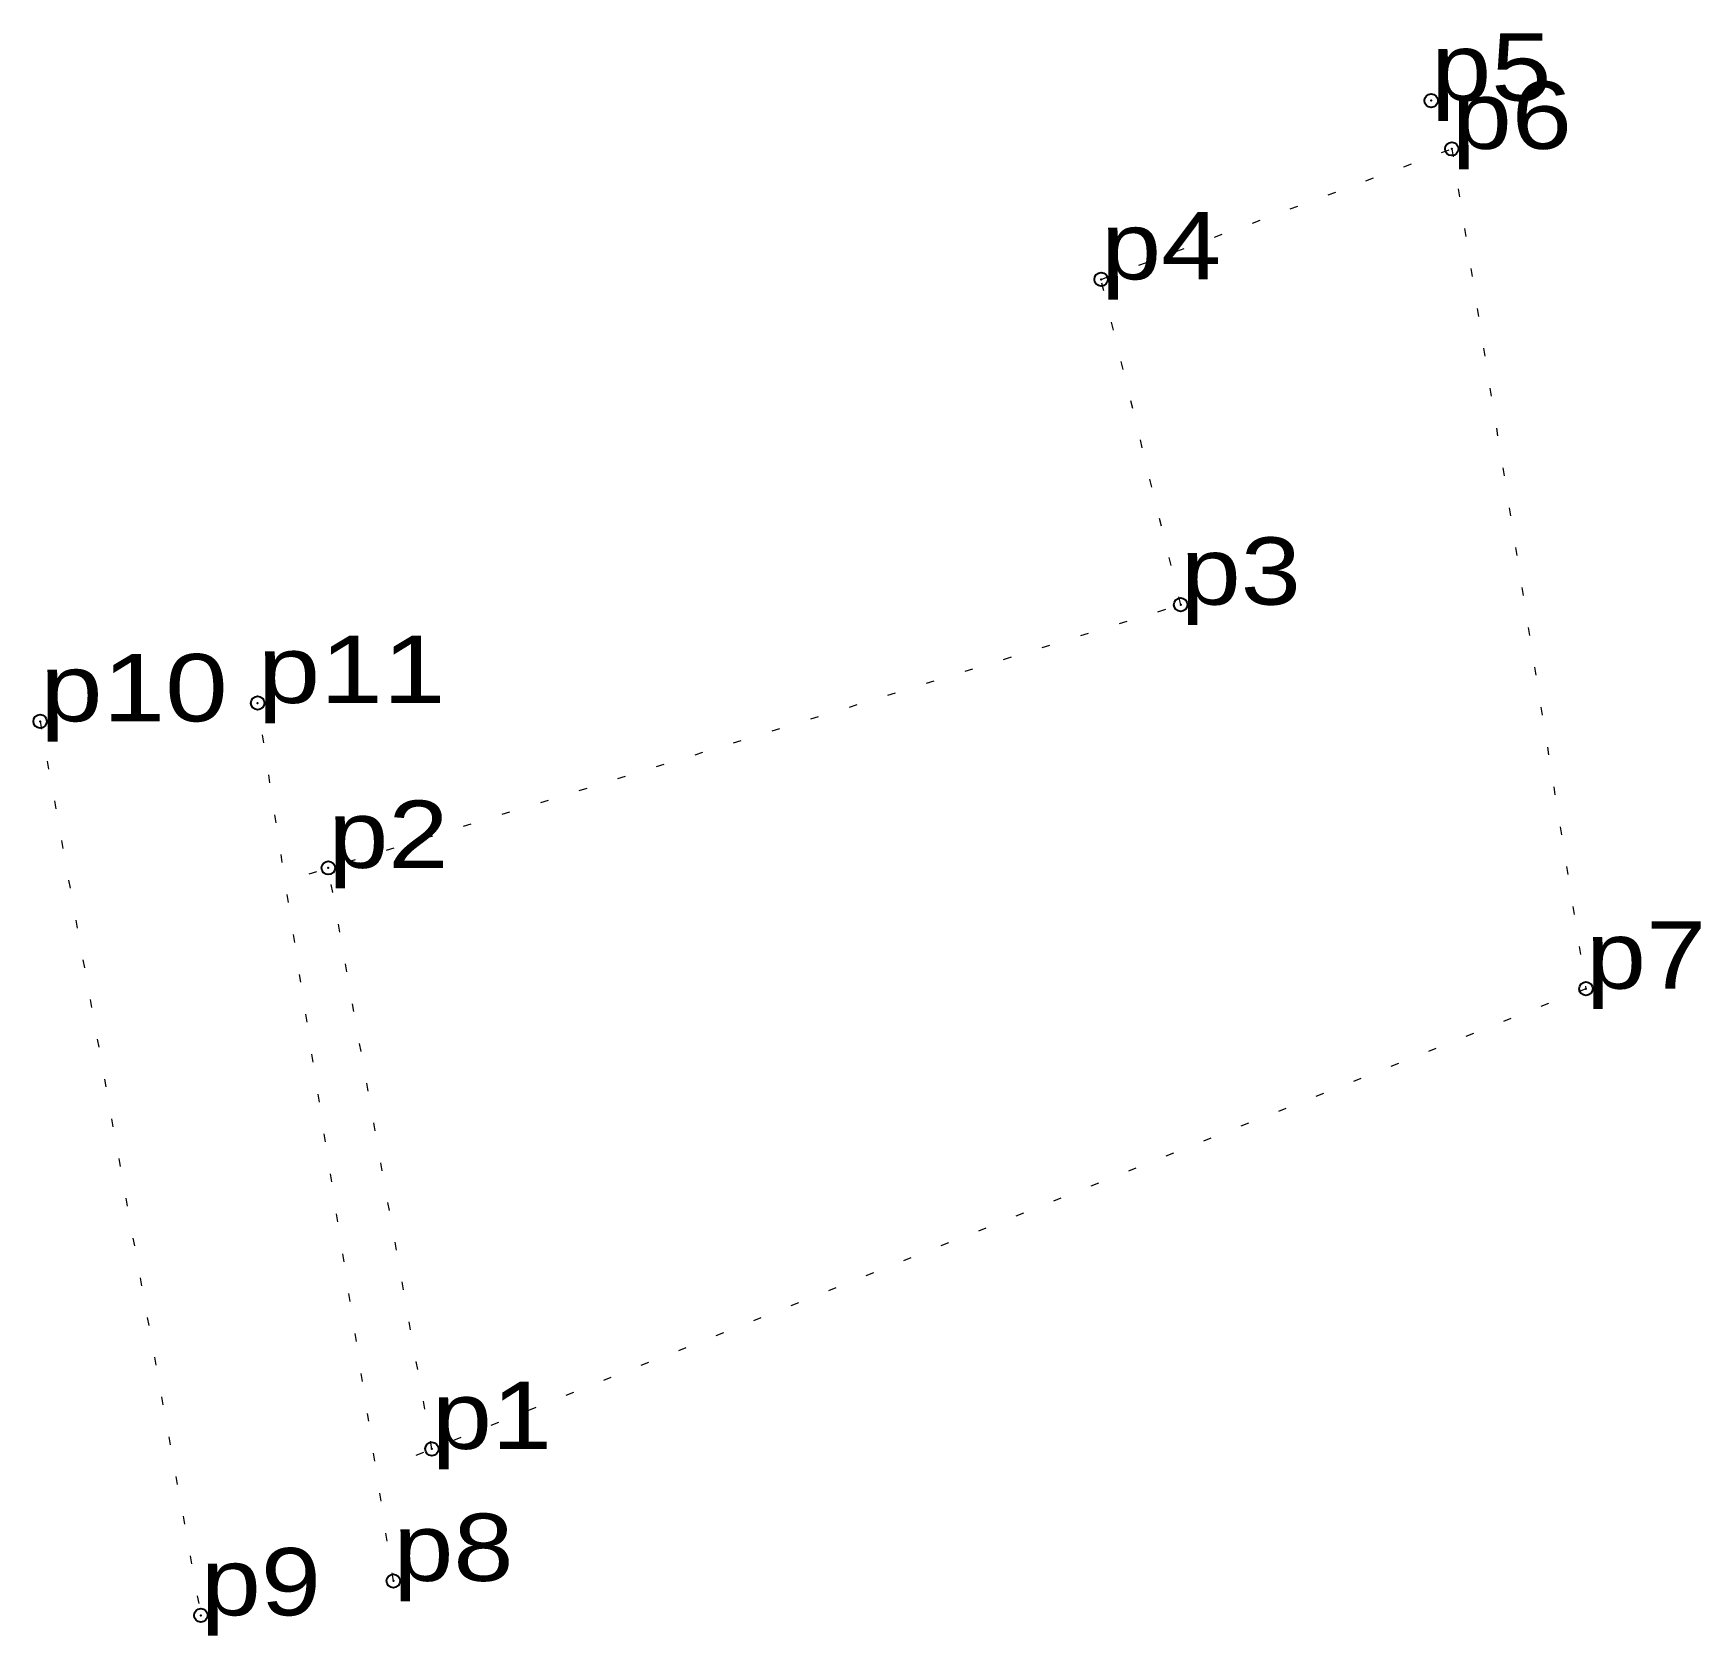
# Model space of a CAD drawing. Header units: metres. Extents: x 551584.2 to 551628.8, y 1839405 to 1839447.9.
import ezdxf

# ---------------------------------------------------------------- set-up
doc = ezdxf.new("R2010")
doc.units = ezdxf.units.M
doc.header["$LTSCALE"] = 0.72
doc.header["$PDMODE"] = 32
doc.header["$PDSIZE"] = 0.36
doc.linetypes.add('DOTTED', pattern=[1.5, 0.3, -1.2])
doc.layers.add('10', color=7, linetype='DOTTED', lineweight=13)
doc.layers.add('12', color=7, linetype='Continuous')
doc.layers.add('7', color=7, linetype='Continuous')

msp = doc.modelspace()

# ---------------------------------------------------------------- linework, layer by layer
at = {"layer": '10'}
for p, q in [((551593.81, 1839406.48), (551590.18, 1839429.96)), ((551584.36, 1839429.47), (551588.66, 1839405.56)), ((551594.84, 1839410.01), (551592.07, 1839425.55))]:
    msp.add_line(p, q, dxfattribs=at)
msp.add_lwpolyline([(551591.56, 1839425.39), (551614.87, 1839432.59), (551612.74, 1839441.29), (551622.12, 1839444.78), (551625.71, 1839422.32), (551594.34, 1839409.81)], dxfattribs=at)
at = {"layer": '7'}
for p in [(551621.57, 1839446.07), (551622.12, 1839444.78), (551612.74, 1839441.29), (551614.87, 1839432.59), (551590.18, 1839429.96), (551584.36, 1839429.47), (551592.07, 1839425.55), (551625.71, 1839422.32), (551594.84, 1839410.01), (551593.81, 1839406.48), (551588.66, 1839405.56)]:
    msp.add_point(p, dxfattribs=at)

# ---------------------------------------------------------------- texts
at = {"layer": '12'}
for s, width, p in [('p5', 1.2, (551621.57, 1839446.07)), ('p6', 1.2, (551622.12, 1839444.78)), ('p4', 1.2, (551612.74, 1839441.29)), ('p3', 1.2, (551614.87, 1839432.59)), ('p11', 1.25, (551590.18, 1839429.96)), ('p10', 1.25, (551584.36, 1839429.47)), ('p2', 1.2, (551592.07, 1839425.55)), ('p7', 1.2, (551625.71, 1839422.32)), ('p1', 1.2, (551594.84, 1839410.01)), ('p8', 1.2, (551593.81, 1839406.48)), ('p9', 1.2, (551588.66, 1839405.56))]:
    msp.add_text(s, height=1.8, dxfattribs=dict(at, width=width)).set_placement(p)

doc.saveas('drawing.dxf')
